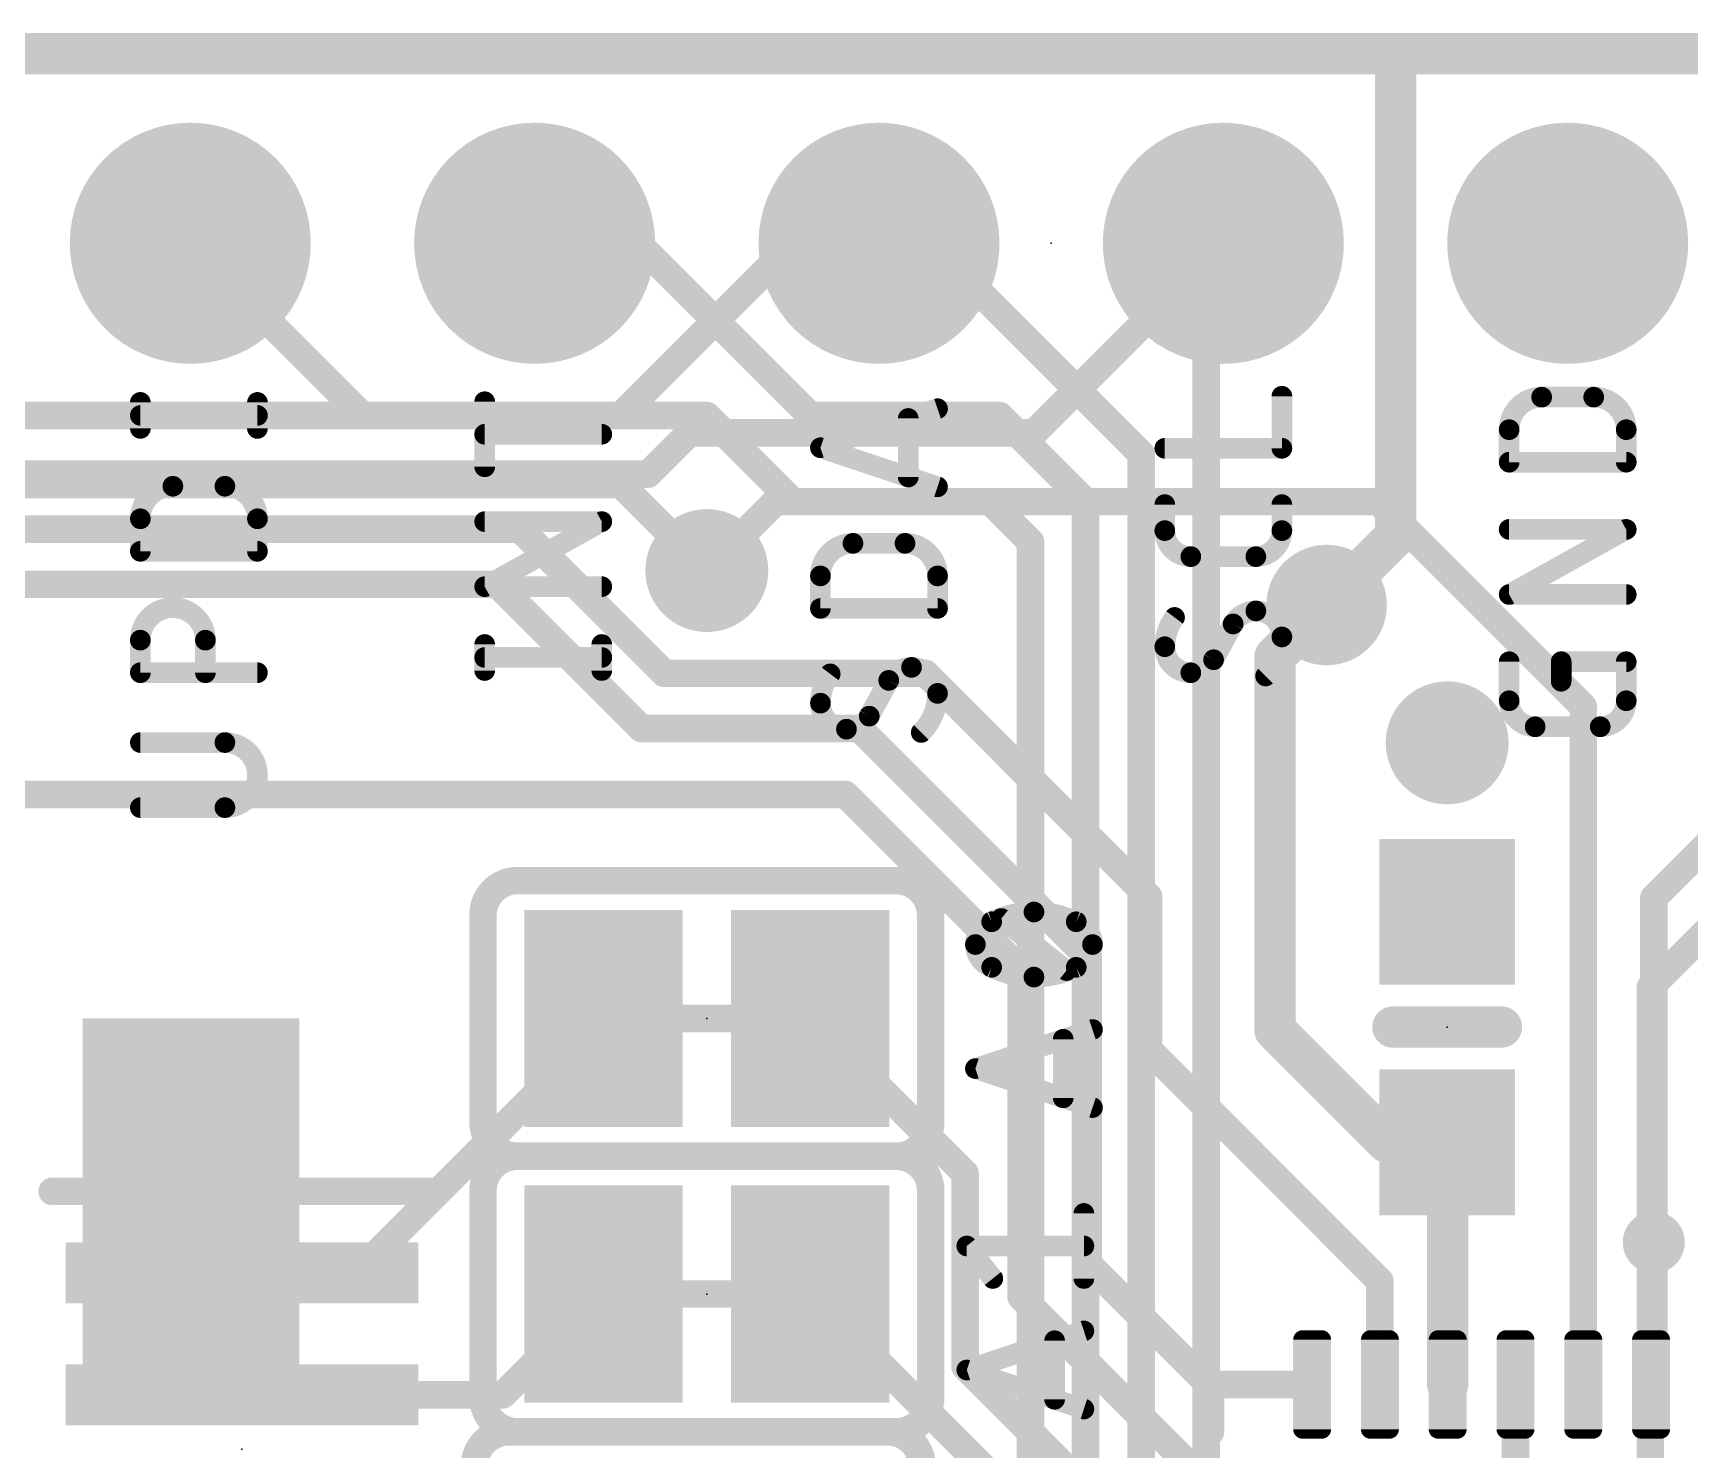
# Model space of a CAD drawing. Extents: x -44.1 to 38.2, y -17 to 24.8.
# Drawn here: x -7.51 to 4.71, y -0.01 to 10.44 of the extents above; entities that cross this region are included whole.
import ezdxf

# ---------------------------------------------------------------- set-up
doc = ezdxf.new("R2010")
doc.units = 0
for name, color, linetype in [('1', 12, 'CONTINUOUS'), ('16', 5, 'CONTINUOUS'), ('17', 110, 'CONTINUOUS'), ('18', 110, 'CONTINUOUS'), ('21', 40, 'CONTINUOUS'), ('23', 40, 'CONTINUOUS')]:
    doc.layers.add(name, color=color, linetype=linetype)

# ---------------------------------------------------------------- blocks, each defined once
blk = doc.blocks.new('RECT')
blk.add_solid([(-0.5, -0.5), (0.5, -0.5), (-0.5, 0.5), (0.5, 0.5)])
blk = doc.blocks.new('RECT128000X44800R50')
at = {"const_width": 0.07}
blk.add_lwpolyline([(0.365, -0.07), (0.365, 0.07, 0.4142), (0.33, 0.105), (-0.33, 0.105, 0.4142), (-0.365, 0.07), (-0.365, -0.07, 0.4142), (-0.33, -0.105), (0.33, -0.105, 0.4142)], format="xyb", close=True, dxfattribs=at)
blk.add_solid([(-0.3475, -0.0875), (0.3475, -0.0875), (-0.3475, 0.0875), (0.3475, 0.0875)])
blk = doc.blocks.new('ROUNDP')
at = {"const_width": 0.5}
blk.add_lwpolyline([(0, -0.25, 1), (0, 0.25, 1), (0, -0.25)], format="xyb", dxfattribs=at)
blk = doc.blocks.new('ROUNDV')
at = {"const_width": 0.5}
blk.add_lwpolyline([(0, -0.25, 1), (0, 0.25, 1), (0, -0.25)], format="xyb", dxfattribs=at)

msp = doc.modelspace()

# ---------------------------------------------------------------- linework, layer by layer
at = {"layer": '1'}
for points, const_width in [([(-1.905, 8.89), (-3.175, 7.62)], 0.2032), ([(-1.905, 8.89), (-1.27, 8.89)], 0.2032), ([(-0.127, 7.493), (1.27, 8.89)], 0.2032), ([(-3.175, 7.62), (-16.503, 7.62)], 0.2032), ([(-2.667, 7.493), (-2.9718, 7.1882)], 0.2032), ([(-0.127, 7.493), (-2.667, 7.493)], 0.2032), ([(-16.3601, 7.1882), (-2.9718, 7.1882)], 0.2032), ([(-2.032, 6.985), (-2.54, 6.477)], 0.2032), ([(2.413, 6.985), (-2.032, 6.985)], 0.2032), ([(3.925, 5.473), (2.413, 6.985)], 0.2032), ([(-16.1449, 6.7818), (-3.9168, 6.7818)], 0.2032), ([(-3.9168, 6.7818), (-2.854, 5.719)], 0.2032), ([(-15.9766, 6.3754), (-4.0851, 6.3754)], 0.2032), ([(-4.0851, 6.3754), (-3.0223, 5.3126)], 0.2032), ([(1.651, 5.842), (2.032, 6.223)], 0.3048), ([(1.651, 3.0886), (1.651, 5.842)], 0.3048), ([(-2.854, 5.719), (-0.9265, 5.719)], 0.2032), ([(-0.9265, 5.719), (0.7188, 4.0737)], 0.2032), ([(3.925, 0.476), (3.925, 5.473)], 0.2032), ([(5.842, 5.461), (4.445, 4.064)], 0.2032), ([(-3.0223, 5.3126), (-1.4133, 5.3126)], 0.2032), ([(-1.4133, 5.3126), (0.274, 3.6253)], 0.2032), ([(-1.5175, 4.826), (-14.097, 4.826)], 0.2032), ([(-0.222, 3.5305), (-1.5175, 4.826)], 0.2032), ([(0.7188, 4.0737), (0.7188, 2.9442)], 0.2032), ([(4.445, 4.064), (4.445, 0.476)], 0.2032), ([(0.274, 3.6253), (0.274, 1.365)], 0.2032), ([(-0.222, 3.5305), (-0.222, 1.123)], 0.2032), ([(-5.119, 1.3), (-3.302, 3.117)], 0.2032), ([(-3.302, 3.117), (-3.302, 3.175)], 0.2032), ([(-1.778, 3.175), (-0.635, 2.032)], 0.2032), ([(2.4781, 2.2615), (1.651, 3.0886)], 0.3048), ([(2.425, 1.238), (0.7188, 2.9442)], 0.2032), ([(2.921, 2.2615), (2.4781, 2.2615)], 0.3048), ([(2.925, 2.2575), (2.921, 2.2615)], 0.3048), ([(2.925, 0.476), (2.925, 2.2575)], 0.3048), ([(-0.635, 2.032), (-0.635, 0.6059)], 0.2032), ([(1.163, 0.476), (0.274, 1.365)], 0.2032), ([(-4.045, 0.4), (-3.302, 1.143)], 0.2032), ([(0.639, -1.274), (-1.778, 1.143)], 0.2032), ([(-0.222, 1.123), (1.175, -0.274)], 0.2032), ([(2.425, 1.238), (2.425, 0.476)], 0.2032), ([(-0.635, 0.6059), (0.745, -0.774)], 0.2032), ([(-5.119, 0.4), (-4.045, 0.4)], 0.2032), ([(1.925, 0.476), (1.163, 0.476)], 0.2032), ([(3.425, 0.476), (3.425, -1.274)], 0.2032), ([(4.445, 0.476), (4.425, 0.476)], 0.2032)]:
    msp.add_lwpolyline(points, dxfattribs=dict(at, const_width=const_width))
for points, const_width in [([(-1.905, 8.9408, 1), (-1.905, 8.8392)], 0.1016), ([(-1.8691, 8.8541, 1), (-1.9409, 8.9259)], 0.1016), ([(-1.27, 8.8392, 1), (-1.27, 8.9408)], 0.1016), ([(1.3059, 8.8541, 1), (1.2341, 8.9259)], 0.1016), ([(-3.2109, 7.6559, 1), (-3.1391, 7.5841)], 0.1016), ([(-3.175, 7.5692, 1), (-3.175, 7.6708)], 0.1016), ([(-2.667, 7.5438, 1), (-2.667, 7.4422)], 0.1016), ([(-2.6311, 7.4571, 1), (-2.7029, 7.5289)], 0.1016), ([(-0.1629, 7.5289, 1), (-0.0911, 7.4571)], 0.1016), ([(-0.127, 7.4422, 1), (-0.127, 7.5438)], 0.1016), ([(-3.0077, 7.2241, 1), (-2.9359, 7.1523)], 0.1016), ([(-2.9718, 7.1374, 1), (-2.9718, 7.239)], 0.1016), ([(-2.032, 7.0358, 1), (-2.032, 6.9342)], 0.1016), ([(-1.9961, 6.9491, 1), (-2.0679, 7.0209)], 0.1016), ([(2.4489, 7.0209, 1), (2.3771, 6.9491)], 0.1016), ([(2.413, 6.9342, 1), (2.413, 7.0358)], 0.1016), ([(-3.8809, 6.8177, 1), (-3.9527, 6.7459)], 0.1016), ([(-3.9168, 6.731, 1), (-3.9168, 6.8326)], 0.1016), ([(-4.0492, 6.4113, 1), (-4.121, 6.3395)], 0.1016), ([(-4.0851, 6.3246, 1), (-4.0851, 6.4262)], 0.1016), ([(-2.5759, 6.5129, 1), (-2.5041, 6.4411)], 0.1016), ([(2.0859, 6.1691, 1), (1.9781, 6.2769)], 0.1524), ([(1.7272, 5.842, 1), (1.5748, 5.842)], 0.1524), ([(1.5971, 5.8959, 1), (1.7049, 5.7881)], 0.1524), ([(-2.854, 5.7698, 1), (-2.854, 5.6682)], 0.1016), ([(-2.8899, 5.6831, 1), (-2.8181, 5.7549)], 0.1016), ([(-0.8906, 5.7549, 1), (-0.9624, 5.6831)], 0.1016), ([(-0.9265, 5.6682, 1), (-0.9265, 5.7698)], 0.1016), ([(3.9758, 5.473, 1), (3.8742, 5.473)], 0.1016), ([(3.8891, 5.4371, 1), (3.9609, 5.5089)], 0.1016), ([(-3.0223, 5.3634, 1), (-3.0223, 5.2618)], 0.1016), ([(-3.0582, 5.2767, 1), (-2.9864, 5.3485)], 0.1016), ([(-1.3774, 5.3485, 1), (-1.4492, 5.2767)], 0.1016), ([(-1.4133, 5.2618, 1), (-1.4133, 5.3634)], 0.1016), ([(-1.4816, 4.8619, 1), (-1.5534, 4.7901)], 0.1016), ([(-1.5175, 4.7752, 1), (-1.5175, 4.8768)], 0.1016), ([(0.7696, 4.0737, 1), (0.668, 4.0737)], 0.1016), ([(0.6829, 4.0378, 1), (0.7547, 4.1096)], 0.1016), ([(4.4958, 4.064, 1), (4.3942, 4.064)], 0.1016), ([(4.4091, 4.0999, 1), (4.4809, 4.0281)], 0.1016), ([(0.3248, 3.6253, 1), (0.2232, 3.6253)], 0.1016), ([(0.2381, 3.5894, 1), (0.3099, 3.6612)], 0.1016), ([(-0.1712, 3.5305, 1), (-0.2728, 3.5305)], 0.1016), ([(-0.2579, 3.4946, 1), (-0.1861, 3.5664)], 0.1016), ([(-3.2512, 3.175, 1), (-3.3528, 3.175)], 0.1016), ([(-3.2661, 3.0811, 1), (-3.3379, 3.1529)], 0.1016), ([(-1.7421, 3.2109, 1), (-1.8139, 3.1391)], 0.1016), ([(1.7049, 3.1425, 1), (1.5971, 3.0347)], 0.1524), ([(-3.3528, 3.117, 1), (-3.2512, 3.117)], 0.1016), ([(1.5748, 3.0886, 1), (1.7272, 3.0886)], 0.1524), ([(0.7547, 2.9801, 1), (0.6829, 2.9083)], 0.1016), ([(0.668, 2.9442, 1), (0.7696, 2.9442)], 0.1016), ([(2.4781, 2.3377, 1), (2.4781, 2.1853)], 0.1524), ([(2.4242, 2.2076, 1), (2.532, 2.3154)], 0.1524), ([(2.9749, 2.3154, 1), (2.8671, 2.2076)], 0.1524), ([(3.0012, 2.2575, 1), (2.8488, 2.2575)], 0.1524), ([(2.8711, 2.2036, 1), (2.9789, 2.3114)], 0.1524), ([(2.921, 2.1853, 1), (2.921, 2.3377)], 0.1524), ([(-0.5842, 2.032, 1), (-0.6858, 2.032)], 0.1016), ([(-0.6709, 1.9961, 1), (-0.5991, 2.0679)], 0.1016), ([(0.3099, 1.4009, 1), (0.2381, 1.3291)], 0.1016), ([(-5.1549, 1.3359, 1), (-5.0831, 1.2641)], 0.1016), ([(0.2232, 1.365, 1), (0.3248, 1.365)], 0.1016), ([(-3.2661, 1.1071, 1), (-3.3379, 1.1789)], 0.1016), ([(-1.7421, 1.1789, 1), (-1.8139, 1.1071)], 0.1016), ([(-0.1861, 1.1589, 1), (-0.2579, 1.0871)], 0.1016), ([(2.4758, 1.238, 1), (2.3742, 1.238)], 0.1016), ([(2.3891, 1.2021, 1), (2.4609, 1.2739)], 0.1016), ([(-0.2728, 1.123, 1), (-0.1712, 1.123)], 0.1016), ([(-0.5991, 0.6419, 1), (-0.6709, 0.57)], 0.1016), ([(-0.6858, 0.6059, 1), (-0.5842, 0.6059)], 0.1016), ([(-5.119, 0.4508, 1), (-5.119, 0.3492)], 0.1016), ([(-4.045, 0.3492, 1), (-4.045, 0.4508)], 0.1016), ([(1.163, 0.5268, 1), (1.163, 0.4252)], 0.1016), ([(1.1271, 0.4401, 1), (1.1989, 0.5119)], 0.1016), ([(1.925, 0.4252, 1), (1.925, 0.5268)], 0.1016), ([(2.3742, 0.476, 1), (2.4758, 0.476)], 0.1016), ([(2.8488, 0.476, 1), (3.0012, 0.476)], 0.1524), ([(3.4758, 0.476, 1), (3.3742, 0.476)], 0.1016), ([(3.8742, 0.476, 1), (3.9758, 0.476)], 0.1016), ([(4.425, 0.5268, 1), (4.425, 0.4252)], 0.1016), ([(4.3942, 0.476, 1), (4.4958, 0.476)], 0.1016), ([(4.445, 0.4252, 1), (4.445, 0.5268)], 0.1016), ([(-4.0809, 0.4359, 1), (-4.0091, 0.3641)], 0.1016)]:
    msp.add_lwpolyline(points, format="xyb", dxfattribs=dict(at, const_width=const_width))
at = {"layer": '16'}
for points, const_width in [([(2.54, 10.287), (-10.1359, 10.287)], 0.3048), ([(5.334, 10.287), (2.54, 10.287)], 0.3048), ([(2.54, 6.731), (2.54, 10.287)], 0.3048), ([(-6.35, 8.89), (-5.08, 7.62)], 0.2032), ([(-3.81, 8.89), (-3.048, 8.89)], 0.2032), ([(-1.778, 7.62), (-3.048, 8.89)], 0.2032), ([(-1.27, 8.89), (-0.889, 8.89)], 0.2032), ([(0.6644, 7.3366), (-0.889, 8.89)], 0.2032), ([(1.27, 8.89), (1.143, 8.763)], 0.2032), ([(1.143, 8.763), (1.143, -3.941)], 0.2032), ([(-2.54, 7.62), (-5.08, 7.62)], 0.2032), ([(-1.905, 6.985), (-2.54, 7.62)], 0.2032), ([(-0.381, 7.62), (-1.778, 7.62)], 0.2032), ([(0.254, 6.985), (-0.381, 7.62)], 0.2032), ([(0.6644, 7.3366), (0.6644, -5.588)], 0.2032), ([(-7.747, 7.112), (-3.175, 7.112)], 0.2032), ([(-3.175, 7.112), (-2.54, 6.477)], 0.2032), ([(-1.905, 6.985), (-0.4477, 6.985)], 0.2032), ([(-0.4477, 6.985), (-0.1524, 6.6897)], 0.2032), ([(0.254, 6.985), (0.254, -4.516)], 0.2032), ([(2.032, 6.223), (2.54, 6.731)], 0.3048), ([(-0.1524, 6.6897), (-0.1524, -2.6924)], 0.2032), ([(4.953, 3.937), (4.4196, 3.4036)], 0.2032), ([(4.4196, 3.4036), (4.4196, -5.2705)], 0.2032)]:
    msp.add_lwpolyline(points, dxfattribs=dict(at, const_width=const_width))
for points, const_width in [([(2.54, 10.3632, 1), (2.54, 10.2108)], 0.1524), ([(2.6162, 10.287, 1), (2.4638, 10.287)], 0.1524), ([(2.54, 10.2108, 1), (2.54, 10.3632)], 0.1524), ([(-6.3141, 8.9259, 1), (-6.3859, 8.8541)], 0.1016), ([(-3.81, 8.9408, 1), (-3.81, 8.8392)], 0.1016), ([(-3.0121, 8.9259, 1), (-3.0839, 8.8541)], 0.1016), ([(-3.048, 8.8392, 1), (-3.048, 8.9408)], 0.1016), ([(-1.27, 8.9408, 1), (-1.27, 8.8392)], 0.1016), ([(-0.8531, 8.9259, 1), (-0.9249, 8.8541)], 0.1016), ([(-0.889, 8.8392, 1), (-0.889, 8.9408)], 0.1016), ([(1.3059, 8.8541, 1), (1.2341, 8.9259)], 0.1016), ([(1.1938, 8.763, 1), (1.0922, 8.763)], 0.1016), ([(1.1071, 8.7989, 1), (1.1789, 8.7271)], 0.1016), ([(-5.08, 7.6708, 1), (-5.08, 7.5692)], 0.1016), ([(-5.1159, 7.5841, 1), (-5.0441, 7.6559)], 0.1016), ([(-2.5041, 7.6559, 1), (-2.5759, 7.5841)], 0.1016), ([(-2.54, 7.5692, 1), (-2.54, 7.6708)], 0.1016), ([(-1.778, 7.6708, 1), (-1.778, 7.5692)], 0.1016), ([(-1.8139, 7.5841, 1), (-1.7421, 7.6559)], 0.1016), ([(-0.3451, 7.6559, 1), (-0.4169, 7.5841)], 0.1016), ([(-0.381, 7.5692, 1), (-0.381, 7.6708)], 0.1016), ([(0.7152, 7.3366, 1), (0.6136, 7.3366)], 0.1016), ([(0.6285, 7.3007, 1), (0.7003, 7.3725)], 0.1016), ([(-3.1391, 7.1479, 1), (-3.2109, 7.0761)], 0.1016), ([(-3.175, 7.0612, 1), (-3.175, 7.1628)], 0.1016), ([(-1.905, 7.0358, 1), (-1.905, 6.9342)], 0.1016), ([(-1.9409, 6.9491, 1), (-1.8691, 7.0209)], 0.1016), ([(-0.4118, 7.0209, 1), (-0.4837, 6.9491)], 0.1016), ([(-0.4477, 6.9342, 1), (-0.4477, 7.0358)], 0.1016), ([(0.3048, 6.985, 1), (0.2032, 6.985)], 0.1016), ([(0.2181, 6.9491, 1), (0.2899, 7.0209)], 0.1016), ([(2.5939, 6.6771, 1), (2.4861, 6.7849)], 0.1524), ([(-0.1016, 6.6897, 1), (-0.2032, 6.6897)], 0.1016), ([(-0.1883, 6.6537, 1), (-0.1165, 6.7256)], 0.1016), ([(2.4638, 6.731, 1), (2.6162, 6.731)], 0.1524), ([(-2.5759, 6.4411, 1), (-2.5041, 6.5129)], 0.1016), ([(1.9781, 6.2769, 1), (2.0859, 6.1691)], 0.1524), ([(4.4704, 3.4036, 1), (4.3688, 3.4036)], 0.1016), ([(4.3837, 3.4395, 1), (4.4555, 3.3677)], 0.1016)]:
    msp.add_lwpolyline(points, format="xyb", dxfattribs=dict(at, const_width=const_width))
at = {"layer": '21'}
for points, const_width in [([(1.7018, 7.3786), (1.7018, 7.7624)], 0.1524), ([(3.6181, 7.7557), (4.0019, 7.7557)], 0.1524), ([(-6.7183, 7.5249), (-6.7183, 7.7168)], 0.1524), ([(-5.8547, 7.5249), (-5.8547, 7.7168)], 0.1524), ([(-4.1783, 7.2421), (-4.1783, 7.7219)], 0.1524), ([(-1.7018, 7.3826), (-0.8382, 7.6705)], 0.1524), ([(-6.7183, 7.6208), (-5.8547, 7.6208)], 0.1524), ([(-1.0541, 7.5985), (-1.0541, 7.1667)], 0.1524), ([(3.3782, 7.276), (3.3782, 7.5159)], 0.1524), ([(4.2418, 7.5159), (4.2418, 7.276)], 0.1524), ([(-3.3147, 7.482), (-4.1783, 7.482)], 0.1524), ([(-0.8382, 7.0948), (-1.7018, 7.3826)], 0.1524), ([(0.8382, 7.3786), (1.7018, 7.3786)], 0.1524), ([(4.2418, 7.276), (3.3782, 7.276)], 0.1524), ([(-6.4784, 7.0987), (-6.0946, 7.0987)], 0.1524), ([(0.8382, 6.7716), (0.8382, 6.9635)], 0.1524), ([(1.7018, 6.9635), (1.7018, 6.7716)], 0.1524), ([(-6.7183, 6.619), (-6.7183, 6.8588)], 0.1524), ([(-5.8547, 6.8588), (-5.8547, 6.619)], 0.1524), ([(-4.1783, 6.3582), (-3.3147, 6.838)], 0.1524), ([(-3.3147, 6.838), (-4.1783, 6.838)], 0.1524), ([(3.3782, 6.3006), (4.2418, 6.7804)], 0.1524), ([(4.2418, 6.7804), (3.3782, 6.7804)], 0.1524), ([(-1.4619, 6.6777), (-1.0781, 6.6777)], 0.1524), ([(-5.8547, 6.619), (-6.7183, 6.619)], 0.1524), ([(1.5099, 6.5797), (1.0301, 6.5797)], 0.1524), ([(-1.7018, 6.1979), (-1.7018, 6.4378)], 0.1524), ([(-0.8382, 6.4378), (-0.8382, 6.1979)], 0.1524), ([(-3.3147, 6.3582), (-4.1783, 6.3582)], 0.1524), ([(4.2418, 6.3006), (3.3782, 6.3006)], 0.1524), ([(-0.8382, 6.1979), (-1.7018, 6.1979)], 0.1524), ([(1.342, 6.0834), (1.198, 5.8195)], 0.1524), ([(-6.7183, 5.724), (-6.7183, 5.9639)], 0.1524), ([(-6.2385, 5.9639), (-6.2385, 5.724)], 0.1524), ([(-4.1783, 5.7401), (-4.1783, 5.932)], 0.1524), ([(-3.3147, 5.7401), (-3.3147, 5.932)], 0.1524), ([(-4.1783, 5.8361), (-3.3147, 5.8361)], 0.1524), ([(3.3782, 5.5172), (3.3782, 5.805)], 0.1524), ([(3.762, 5.6611), (3.762, 5.805)], 0.1524), ([(3.762, 5.805), (4.2418, 5.805)], 0.1524), ([(4.2418, 5.805), (4.2418, 5.5172)], 0.1524), ([(-5.8547, 5.724), (-6.7183, 5.724)], 0.1524), ([(-1.198, 5.6673), (-1.342, 5.4034)], 0.1524), ([(4.0499, 5.3253), (3.5701, 5.3253)], 0.1524), ([(-6.0946, 5.209), (-6.7183, 5.209)], 0.1524), ([(-6.7183, 4.7292), (-6.0946, 4.7292)], 0.1524), ([(-3.937, 4.191), (-1.143, 4.191)], 0.2032), ([(-4.191, 3.937), (-4.191, 2.413)], 0.2032), ([(-0.889, 3.937), (-0.889, 2.413)], 0.2032), ([(0.1129, 3.5278), (-0.3669, 3.9116)], 0.1524), ([(2.521, 3.1115), (3.321, 3.1115)], 0.3048), ([(-0.5588, 2.8053), (0.3048, 3.0932)], 0.1524), ([(0.0889, 3.0212), (0.0889, 2.5894)], 0.1524), ([(0.3048, 2.5174), (-0.5588, 2.8053)], 0.1524), ([(-1.143, 2.159), (-3.937, 2.159)], 0.2032), ([(-3.937, 2.159), (-1.143, 2.159)], 0.2032), ([(-7.369, 1.9), (-4.569, 1.9)], 0.2032), ([(-4.191, 1.905), (-4.191, 0.381)], 0.2032), ([(-0.889, 1.905), (-0.889, 0.381)], 0.2032), ([(0.2413, 1.2573), (0.2413, 1.7371)], 0.1524), ([(-0.4304, 1.2573), (-0.6223, 1.4972)], 0.1524), ([(-0.6223, 1.4972), (0.2413, 1.4972)], 0.1524), ([(-0.6223, 0.5828), (0.2413, 0.8707)], 0.1524), ([(0.0254, 0.7987), (0.0254, 0.3669)], 0.1524), ([(0.2413, 0.2949), (-0.6223, 0.5828)], 0.1524), ([(1.175, 0.126), (1.175, 0.476)], 0.2032), ([(1.175, 0.476), (1.525, 0.476)], 0.2032), ([(-4.0005, 0.127), (-1.2065, 0.127)], 0.2032), ([(-1.143, 0.127), (-3.937, 0.127)], 0.2032)]:
    msp.add_lwpolyline(points, dxfattribs=dict(at, const_width=const_width))
for points, const_width in [([(1.7399, 7.7624, 1), (1.6637, 7.7624)], 0.0762), ([(3.6181, 7.7557, 0.4142), (3.3782, 7.5159)], 0.1524), ([(3.6181, 7.7938, 1), (3.6181, 7.7176)], 0.0762), ([(3.6181, 7.7176, 1), (3.6181, 7.7938)], 0.0762), ([(4.2418, 7.5159, 0.4142), (4.0019, 7.7557)], 0.1524), ([(4.0019, 7.7938, 1), (4.0019, 7.7176)], 0.0762), ([(4.0019, 7.7176, 1), (4.0019, 7.7938)], 0.0762), ([(-6.6802, 7.7168, 1), (-6.7564, 7.7168)], 0.0762), ([(-5.8166, 7.7168, 1), (-5.8928, 7.7168)], 0.0762), ([(-4.1402, 7.7219, 1), (-4.2164, 7.7219)], 0.0762), ([(-0.8262, 7.6344, 1), (-0.8502, 7.7067)], 0.0762), ([(-6.7183, 7.6589, 1), (-6.7183, 7.5827)], 0.0762), ([(-5.8547, 7.5827, 1), (-5.8547, 7.6589)], 0.0762), ([(-1.016, 7.5985, 1), (-1.0922, 7.5985)], 0.0762), ([(3.4163, 7.5159, 1), (3.3401, 7.5159)], 0.0762), ([(4.2799, 7.5159, 1), (4.2037, 7.5159)], 0.0762), ([(-6.7564, 7.5249, 1), (-6.6802, 7.5249)], 0.0762), ([(-5.8928, 7.5249, 1), (-5.8166, 7.5249)], 0.0762), ([(-4.1783, 7.5201, 1), (-4.1783, 7.4439)], 0.0762), ([(-3.3147, 7.4439, 1), (-3.3147, 7.5201)], 0.0762), ([(-1.6898, 7.4188, 1), (-1.7138, 7.3465)], 0.0762), ([(-1.7138, 7.4188, 1), (-1.6898, 7.3465)], 0.0762), ([(0.8382, 7.4167, 1), (0.8382, 7.3405)], 0.0762), ([(1.7018, 7.3405, 1), (1.7018, 7.4167)], 0.0762), ([(3.3401, 7.5159, 1), (3.4163, 7.5159)], 0.0762), ([(4.2037, 7.5159, 1), (4.2799, 7.5159)], 0.0762), ([(1.6637, 7.3786, 1), (1.7399, 7.3786)], 0.0762), ([(3.3782, 7.3141, 1), (3.3782, 7.2379)], 0.0762), ([(4.2418, 7.2379, 1), (4.2418, 7.3141)], 0.0762), ([(-4.2164, 7.2421, 1), (-4.1402, 7.2421)], 0.0762), ([(3.3401, 7.276, 1), (3.4163, 7.276)], 0.0762), ([(4.2037, 7.276, 1), (4.2799, 7.276)], 0.0762), ([(-6.4784, 7.0987, 0.4142), (-6.7183, 6.8588)], 0.1524), ([(-6.4784, 7.1368, 1), (-6.4784, 7.0606)], 0.0762), ([(-6.4784, 7.0606, 1), (-6.4784, 7.1368)], 0.0762), ([(-5.8547, 6.8588, 0.4142), (-6.0946, 7.0987)], 0.1524), ([(-6.0946, 7.1368, 1), (-6.0946, 7.0606)], 0.0762), ([(-6.0946, 7.0606, 1), (-6.0946, 7.1368)], 0.0762), ([(-1.0922, 7.1667, 1), (-1.016, 7.1667)], 0.0762), ([(-0.8502, 7.0586, 1), (-0.8262, 7.1309)], 0.0762), ([(0.8763, 6.9635, 1), (0.8001, 6.9635)], 0.0762), ([(1.7399, 6.9635, 1), (1.6637, 6.9635)], 0.0762), ([(-6.6802, 6.8588, 1), (-6.7564, 6.8588)], 0.0762), ([(-6.7564, 6.8588, 1), (-6.6802, 6.8588)], 0.0762), ([(-5.8166, 6.8588, 1), (-5.8928, 6.8588)], 0.0762), ([(-5.8928, 6.8588, 1), (-5.8166, 6.8588)], 0.0762), ([(-4.1783, 6.8761, 1), (-4.1783, 6.7999)], 0.0762), ([(-3.2962, 6.8047, 1), (-3.3332, 6.8713)], 0.0762), ([(-3.3147, 6.7999, 1), (-3.3147, 6.8761)], 0.0762), ([(0.8382, 6.7716, 0.4142), (1.0301, 6.5797)], 0.1524), ([(0.8763, 6.7716, 1), (0.8001, 6.7716)], 0.0762), ([(1.5099, 6.5797, 0.4142), (1.7018, 6.7716)], 0.1524), ([(1.7399, 6.7716, 1), (1.6637, 6.7716)], 0.0762), ([(3.3782, 6.8185, 1), (3.3782, 6.7423)], 0.0762), ([(4.2603, 6.7471, 1), (4.2233, 6.8137)], 0.0762), ([(4.2418, 6.7423, 1), (4.2418, 6.8185)], 0.0762), ([(-1.4619, 6.6777, 0.4142), (-1.7018, 6.4378)], 0.1524), ([(-1.4619, 6.7158, 1), (-1.4619, 6.6396)], 0.0762), ([(-1.4619, 6.6396, 1), (-1.4619, 6.7158)], 0.0762), ([(-0.8382, 6.4378, 0.4142), (-1.0781, 6.6777)], 0.1524), ([(-1.0781, 6.7158, 1), (-1.0781, 6.6396)], 0.0762), ([(-1.0781, 6.6396, 1), (-1.0781, 6.7158)], 0.0762), ([(0.8001, 6.7716, 1), (0.8763, 6.7716)], 0.0762), ([(1.6637, 6.7716, 1), (1.7399, 6.7716)], 0.0762), ([(-6.7183, 6.6571, 1), (-6.7183, 6.5809)], 0.0762), ([(-6.7564, 6.619, 1), (-6.6802, 6.619)], 0.0762), ([(-5.8928, 6.619, 1), (-5.8166, 6.619)], 0.0762), ([(-5.8547, 6.5809, 1), (-5.8547, 6.6571)], 0.0762), ([(1.0301, 6.6178, 1), (1.0301, 6.5416)], 0.0762), ([(1.0301, 6.5416, 1), (1.0301, 6.6178)], 0.0762), ([(1.5099, 6.6178, 1), (1.5099, 6.5416)], 0.0762), ([(1.5099, 6.5416, 1), (1.5099, 6.6178)], 0.0762), ([(-1.6637, 6.4378, 1), (-1.7399, 6.4378)], 0.0762), ([(-0.8001, 6.4378, 1), (-0.8763, 6.4378)], 0.0762), ([(-4.1783, 6.3963, 1), (-4.1783, 6.3201)], 0.0762), ([(-4.1968, 6.3915, 1), (-4.1598, 6.3249)], 0.0762), ([(-3.3147, 6.3201, 1), (-3.3147, 6.3963)], 0.0762), ([(-1.7399, 6.4378, 1), (-1.6637, 6.4378)], 0.0762), ([(-0.8763, 6.4378, 1), (-0.8001, 6.4378)], 0.0762), ([(3.3782, 6.3387, 1), (3.3782, 6.2625)], 0.0762), ([(3.3597, 6.3339, 1), (3.3967, 6.2673)], 0.0762), ([(4.2418, 6.2625, 1), (4.2418, 6.3387)], 0.0762), ([(-6.2385, 5.9639, 1), (-6.7183, 5.9639)], 0.1524), ([(-1.7018, 6.236, 1), (-1.7018, 6.1598)], 0.0762), ([(-1.7399, 6.1979, 1), (-1.6637, 6.1979)], 0.0762), ([(-0.8763, 6.1979, 1), (-0.8001, 6.1979)], 0.0762), ([(-0.8382, 6.1598, 1), (-0.8382, 6.236)], 0.0762), ([(1.5099, 6.1794, 0.2656), (1.342, 6.0834)], 0.1524), ([(1.7018, 5.9875, 0.4142), (1.5099, 6.1794)], 0.1524), ([(1.5099, 6.2175, 1), (1.5099, 6.1413)], 0.0762), ([(1.5099, 6.1413, 1), (1.5099, 6.2175)], 0.0762), ([(0.9102, 6.1314, 0.1623), (0.8382, 5.9155)], 0.1524), ([(0.9406, 6.1085, 1), (0.8797, 6.1543)], 0.0762), ([(1.3091, 6.1028, 1), (1.3748, 6.0641)], 0.0762), ([(1.3754, 6.0652, 1), (1.3085, 6.1017)], 0.0762), ([(-6.6802, 5.9639, 1), (-6.7564, 5.9639)], 0.0762), ([(-6.7564, 5.9639, 1), (-6.6802, 5.9639)], 0.0762), ([(-6.2004, 5.9639, 1), (-6.2766, 5.9639)], 0.0762), ([(-6.2766, 5.9639, 1), (-6.2004, 5.9639)], 0.0762), ([(-4.1402, 5.932, 1), (-4.2164, 5.932)], 0.0762), ([(-3.2766, 5.932, 1), (-3.3528, 5.932)], 0.0762), ([(0.8382, 5.9155, 0.4142), (1.0301, 5.7236)], 0.1524), ([(0.8763, 5.9155, 1), (0.8001, 5.9155)], 0.0762), ([(1.5819, 5.6996, 0.2), (1.7018, 5.9875)], 0.1524), ([(1.7399, 5.9875, 1), (1.6637, 5.9875)], 0.0762), ([(1.6637, 5.9875, 1), (1.7399, 5.9875)], 0.0762), ([(-4.1783, 5.8742, 1), (-4.1783, 5.798)], 0.0762), ([(-3.3147, 5.798, 1), (-3.3147, 5.8742)], 0.0762), ([(0.8001, 5.9155, 1), (0.8763, 5.9155)], 0.0762), ([(1.0301, 5.7236, 0.2656), (1.198, 5.8195)], 0.1524), ([(1.1646, 5.8378, 1), (1.2315, 5.8013)], 0.0762), ([(1.2309, 5.8002, 1), (1.1652, 5.8389)], 0.0762), ([(3.4163, 5.805, 1), (3.3401, 5.805)], 0.0762), ([(3.8001, 5.805, 1), (3.7239, 5.805)], 0.0762), ([(3.762, 5.8431, 1), (3.762, 5.7669)], 0.0762), ([(4.2799, 5.805, 1), (4.2037, 5.805)], 0.0762), ([(4.2418, 5.7669, 1), (4.2418, 5.8431)], 0.0762), ([(-6.7183, 5.7621, 1), (-6.7183, 5.6859)], 0.0762), ([(-6.7564, 5.724, 1), (-6.6802, 5.724)], 0.0762), ([(-6.2766, 5.724, 1), (-6.2004, 5.724)], 0.0762), ([(-5.8547, 5.6859, 1), (-5.8547, 5.7621)], 0.0762), ([(-4.2164, 5.7401, 1), (-4.1402, 5.7401)], 0.0762), ([(-3.3528, 5.7401, 1), (-3.2766, 5.7401)], 0.0762), ([(-1.6298, 5.7153, 0.1623), (-1.7018, 5.4994)], 0.1524), ([(-1.5994, 5.6924, 1), (-1.6603, 5.7381)], 0.0762), ([(-1.0301, 5.7633, 0.2656), (-1.198, 5.6673)], 0.1524), ([(-0.8382, 5.5714, 0.4142), (-1.0301, 5.7633)], 0.1524), ([(-1.0301, 5.8014, 1), (-1.0301, 5.7252)], 0.0762), ([(-1.0301, 5.7252, 1), (-1.0301, 5.8014)], 0.0762), ([(1.0301, 5.7617, 1), (1.0301, 5.6855)], 0.0762), ([(1.0301, 5.6855, 1), (1.0301, 5.7617)], 0.0762), ([(1.555, 5.7266, 1), (1.6087, 5.6725)], 0.0762), ([(-1.2309, 5.6867, 1), (-1.1652, 5.648)], 0.0762), ([(-1.1646, 5.6491, 1), (-1.2315, 5.6856)], 0.0762), ([(-0.9581, 5.2835, 0.2), (-0.8382, 5.5714)], 0.1524), ([(-0.8001, 5.5714, 1), (-0.8763, 5.5714)], 0.0762), ([(3.7239, 5.6611, 1), (3.8001, 5.6611)], 0.0762), ([(-1.7018, 5.4994, 0.4142), (-1.5099, 5.3075)], 0.1524), ([(-1.6637, 5.4994, 1), (-1.7399, 5.4994)], 0.0762), ([(-1.7399, 5.4994, 1), (-1.6637, 5.4994)], 0.0762), ([(-0.8763, 5.5714, 1), (-0.8001, 5.5714)], 0.0762), ([(3.3782, 5.5172, 0.4142), (3.5701, 5.3253)], 0.1524), ([(3.4163, 5.5172, 1), (3.3401, 5.5172)], 0.0762), ([(3.3401, 5.5172, 1), (3.4163, 5.5172)], 0.0762), ([(4.0499, 5.3253, 0.4142), (4.2418, 5.5172)], 0.1524), ([(4.2799, 5.5172, 1), (4.2037, 5.5172)], 0.0762), ([(4.2037, 5.5172, 1), (4.2799, 5.5172)], 0.0762), ([(-1.5099, 5.3075, 0.2656), (-1.342, 5.4034)], 0.1524), ([(-1.5099, 5.3456, 1), (-1.5099, 5.2694)], 0.0762), ([(-1.5099, 5.2694, 1), (-1.5099, 5.3456)], 0.0762), ([(-1.3754, 5.4217, 1), (-1.3085, 5.3852)], 0.0762), ([(-1.3091, 5.3841, 1), (-1.3748, 5.4228)], 0.0762), ([(3.5701, 5.3634, 1), (3.5701, 5.2872)], 0.0762), ([(3.5701, 5.2872, 1), (3.5701, 5.3634)], 0.0762), ([(4.0499, 5.3634, 1), (4.0499, 5.2872)], 0.0762), ([(4.0499, 5.2872, 1), (4.0499, 5.3634)], 0.0762), ([(-6.7183, 5.2471, 1), (-6.7183, 5.1709)], 0.0762), ([(-6.0946, 4.7292, 1), (-6.0946, 5.209)], 0.1524), ([(-6.0946, 5.2471, 1), (-6.0946, 5.1709)], 0.0762), ([(-6.0946, 5.1709, 1), (-6.0946, 5.2471)], 0.0762), ([(-0.985, 5.3105, 1), (-0.9313, 5.2564)], 0.0762), ([(-6.7183, 4.7673, 1), (-6.7183, 4.6911)], 0.0762), ([(-6.0946, 4.7673, 1), (-6.0946, 4.6911)], 0.0762), ([(-6.0946, 4.6911, 1), (-6.0946, 4.7673)], 0.0762), ([(-3.937, 4.191, 0.4142), (-4.191, 3.937)], 0.2032), ([(-3.937, 4.2418, 1), (-3.937, 4.1402)], 0.1016), ([(-3.937, 4.1402, 1), (-3.937, 4.2418)], 0.1016), ([(-0.889, 3.937, 0.4142), (-1.143, 4.191)], 0.2032), ([(-1.143, 4.2418, 1), (-1.143, 4.1402)], 0.1016), ([(-1.143, 4.1402, 1), (-1.143, 4.2418)], 0.1016), ([(-4.1402, 3.937, 1), (-4.2418, 3.937)], 0.1016), ([(-0.8382, 3.937, 1), (-0.9398, 3.937)], 0.1016), ([(-0.127, 3.9596, 0.1139), (-0.4389, 3.8876)], 0.1524), ([(0.1849, 3.8876, 0.1139), (-0.127, 3.9596)], 0.1524), ([(-0.127, 3.9977, 1), (-0.127, 3.9215)], 0.0762), ([(-0.127, 3.9215, 1), (-0.127, 3.9977)], 0.0762), ([(-4.2418, 3.937, 1), (-4.1402, 3.937)], 0.1016), ([(-0.9398, 3.937, 1), (-0.8382, 3.937)], 0.1016), ([(-0.4389, 3.8876, 0.3205), (-0.5588, 3.7197)], 0.1524), ([(-0.4555, 3.9219, 1), (-0.4222, 3.8534)], 0.0762), ([(-0.4265, 3.8516, 1), (-0.4512, 3.9237)], 0.0762), ([(-0.3431, 3.9414, 1), (-0.3907, 3.8818)], 0.0762), ([(0.3048, 3.7197, 0.3205), (0.1849, 3.8876)], 0.1524), ([(0.1972, 3.9236, 1), (0.1725, 3.8516)], 0.0762), ([(0.1682, 3.8534, 1), (0.2016, 3.9219)], 0.0762), ([(-0.5588, 3.7197, 0.3205), (-0.4389, 3.5518)], 0.1524), ([(-0.5207, 3.7197, 1), (-0.5969, 3.7197)], 0.0762), ([(0.1849, 3.5518, 0.3205), (0.3048, 3.7197)], 0.1524), ([(0.3429, 3.7197, 1), (0.2667, 3.7197)], 0.0762), ([(-0.5969, 3.7197, 1), (-0.5207, 3.7197)], 0.0762), ([(0.2667, 3.7197, 1), (0.3429, 3.7197)], 0.0762), ([(-0.4389, 3.5518, 0.1139), (-0.127, 3.4798)], 0.1524), ([(-0.4222, 3.586, 1), (-0.4555, 3.5175)], 0.0762), ([(-0.4512, 3.5157, 1), (-0.4265, 3.5878)], 0.0762), ([(-0.127, 3.4798, 0.1139), (0.1849, 3.5518)], 0.1524), ([(-0.127, 3.5179, 1), (-0.127, 3.4417)], 0.0762), ([(-0.127, 3.4417, 1), (-0.127, 3.5179)], 0.0762), ([(0.0891, 3.498, 1), (0.1367, 3.5575)], 0.0762), ([(0.1725, 3.5878, 1), (0.1972, 3.5157)], 0.0762), ([(0.2016, 3.5175, 1), (0.1682, 3.586)], 0.0762), ([(2.521, 3.1877, 1), (2.521, 3.0353)], 0.1524), ([(3.321, 3.0353, 1), (3.321, 3.1877)], 0.1524), ([(0.127, 3.0212, 1), (0.0508, 3.0212)], 0.0762), ([(0.3168, 3.057, 1), (0.2928, 3.1293)], 0.0762), ([(-0.5468, 2.8414, 1), (-0.5708, 2.7691)], 0.0762), ([(-0.5708, 2.8414, 1), (-0.5468, 2.7691)], 0.0762), ([(0.0508, 2.5894, 1), (0.127, 2.5894)], 0.0762), ([(0.2928, 2.4813, 1), (0.3168, 2.5536)], 0.0762), ([(-4.191, 2.413, 0.4142), (-3.937, 2.159)], 0.2032), ([(-4.1402, 2.413, 1), (-4.2418, 2.413)], 0.1016), ([(-4.2418, 2.413, 1), (-4.1402, 2.413)], 0.1016), ([(-1.143, 2.159, 0.4142), (-0.889, 2.413)], 0.2032), ([(-0.8382, 2.413, 1), (-0.9398, 2.413)], 0.1016), ([(-0.9398, 2.413, 1), (-0.8382, 2.413)], 0.1016), ([(-3.937, 2.159, 0.4142), (-4.191, 1.905)], 0.2032), ([(-3.937, 2.2098, 1), (-3.937, 2.1082)], 0.1016), ([(-3.937, 2.2098, 1), (-3.937, 2.1082)], 0.1016), ([(-3.937, 2.1082, 1), (-3.937, 2.2098)], 0.1016), ([(-3.937, 2.1082, 1), (-3.937, 2.2098)], 0.1016), ([(-1.143, 2.2098, 1), (-1.143, 2.1082)], 0.1016), ([(-0.889, 1.905, 0.4142), (-1.143, 2.159)], 0.2032), ([(-1.143, 2.2098, 1), (-1.143, 2.1082)], 0.1016), ([(-1.143, 2.1082, 1), (-1.143, 2.2098)], 0.1016), ([(-1.143, 2.1082, 1), (-1.143, 2.2098)], 0.1016), ([(-7.369, 1.9508, 1), (-7.369, 1.8492)], 0.1016), ([(-4.569, 1.8492, 1), (-4.569, 1.9508)], 0.1016), ([(-4.1402, 1.905, 1), (-4.2418, 1.905)], 0.1016), ([(-4.2418, 1.905, 1), (-4.1402, 1.905)], 0.1016), ([(-0.8382, 1.905, 1), (-0.9398, 1.905)], 0.1016), ([(-0.9398, 1.905, 1), (-0.8382, 1.905)], 0.1016), ([(0.2794, 1.7371, 1), (0.2032, 1.7371)], 0.0762), ([(4.445, 1.397, 1), (4.445, 1.651, 1), (4.445, 1.397)], 0.2032), ([(-0.5925, 1.521, 1), (-0.6521, 1.4734)], 0.0762), ([(-0.6223, 1.5353, 1), (-0.6223, 1.4591)], 0.0762), ([(0.2413, 1.4591, 1), (0.2413, 1.5353)], 0.0762), ([(-0.4601, 1.2335, 1), (-0.4006, 1.2811)], 0.0762), ([(0.2032, 1.2573, 1), (0.2794, 1.2573)], 0.0762), ([(0.0635, 0.7987, 1), (-0.0127, 0.7987)], 0.0762), ([(0.2533, 0.8345, 1), (0.2293, 0.9068)], 0.0762), ([(-0.6103, 0.6189, 1), (-0.6343, 0.5466)], 0.0762), ([(-0.6343, 0.6189, 1), (-0.6103, 0.5466)], 0.0762), ([(1.2258, 0.476, 1), (1.1242, 0.476)], 0.1016), ([(1.175, 0.5268, 1), (1.175, 0.4252)], 0.1016), ([(1.525, 0.4252, 1), (1.525, 0.5268)], 0.1016), ([(-4.191, 0.381, 0.4142), (-3.937, 0.127)], 0.2032), ([(-4.1402, 0.381, 1), (-4.2418, 0.381)], 0.1016), ([(-4.2418, 0.381, 1), (-4.1402, 0.381)], 0.1016), ([(-1.143, 0.127, 0.4142), (-0.889, 0.381)], 0.2032), ([(-0.8382, 0.381, 1), (-0.9398, 0.381)], 0.1016), ([(-0.9398, 0.381, 1), (-0.8382, 0.381)], 0.1016), ([(-0.0127, 0.3669, 1), (0.0635, 0.3669)], 0.0762), ([(0.2293, 0.2588, 1), (0.2533, 0.3311)], 0.0762), ([(-4.0005, 0.127, 0.4142), (-4.2545, -0.127)], 0.2032), ([(-4.0005, 0.1778, 1), (-4.0005, 0.0762)], 0.1016), ([(-4.0005, 0.0762, 1), (-4.0005, 0.1778)], 0.1016), ([(-3.937, 0.1778, 1), (-3.937, 0.0762)], 0.1016), ([(-3.937, 0.0762, 1), (-3.937, 0.1778)], 0.1016), ([(-0.9525, -0.127, 0.4142), (-1.2065, 0.127)], 0.2032), ([(-1.2065, 0.1778, 1), (-1.2065, 0.0762)], 0.1016), ([(-1.2065, 0.0762, 1), (-1.2065, 0.1778)], 0.1016), ([(-1.143, 0.1778, 1), (-1.143, 0.0762)], 0.1016), ([(-1.143, 0.0762, 1), (-1.143, 0.1778)], 0.1016), ([(1.1242, 0.126, 1), (1.2258, 0.126)], 0.1016)]:
    msp.add_lwpolyline(points, format="xyb", dxfattribs=dict(at, const_width=const_width))
at = {"layer": '23'}
for p in [(0, 8.89), (-2.54, 3.175), (2.921, 3.1115), (-2.54, 1.143), (-5.969, 0)]:
    msp.add_point(p, dxfattribs=at)

# ---------------------------------------------------------------- block references
at = {"layer": '1', "xscale": 1.075, "rotation": 90}
for p in [(2.921, 3.9615), (2.921, 2.2615)]:
    msp.add_blockref('RECT', p, dxfattribs=at)
at = {"layer": '1'}
for p, xscale, yscale, rotation in [((-3.302, 3.175), 1.1684, 1.6002, 180), ((-1.778, 3.175), 1.1684, 1.6002, 180), ((-3.302, 1.143), 1.1684, 1.6002, 180), ((-1.778, 1.143), 1.1684, 1.6002, 180), ((-6.819, 1.3), 0.45, 0.9, 90), ((-5.119, 1.3), 0.45, 0.9, 90), ((-6.819, 0.4), 0.45, 0.9, 90), ((-5.119, 0.4), 0.45, 0.9, 90)]:
    msp.add_blockref('RECT', p, dxfattribs=dict(at, xscale=xscale, yscale=yscale, rotation=rotation))
at = {"layer": '1', "xscale": 0.635, "yscale": 0.2032}
for p in [(-2.54, 3.175), (-2.54, 1.143)]:
    msp.add_blockref('RECT', p, dxfattribs=at)
at = {"layer": '1', "rotation": 90}
for p in [(1.925, 0.476), (2.425, 0.476), (2.925, 0.476), (3.425, 0.476), (3.925, 0.476), (4.425, 0.476)]:
    msp.add_blockref('RECT128000X44800R50', p, dxfattribs=at)
at = {"layer": '16', "xscale": 3, "yscale": 1.6, "rotation": 270}
msp.add_blockref('RECT', (-6.345, 1.675), dxfattribs=at)
at = {"layer": '17', "xscale": 1.778, "yscale": 1.778, "rotation": 270}
for p in [(-6.35, 8.89), (-6.35, 8.89), (-3.81, 8.89), (-3.81, 8.89), (-1.27, 8.89), (-1.27, 8.89), (1.27, 8.89), (1.27, 8.89), (3.81, 8.89), (3.81, 8.89)]:
    msp.add_blockref('ROUNDP', p, dxfattribs=at)
at = {"layer": '18'}
for p, xscale, yscale in [((-2.54, 6.477), 0.9064, 0.9064), ((-2.54, 6.477), 0.9064, 0.9064), ((2.032, 6.223), 0.889, 0.889), ((2.032, 6.223), 0.889, 0.889), ((2.921, 5.207), 0.9064, 0.9064), ((2.921, 5.207), 0.9064, 0.9064)]:
    msp.add_blockref('ROUNDV', p, dxfattribs=dict(at, xscale=xscale, yscale=yscale))

doc.saveas('drawing.dxf')
